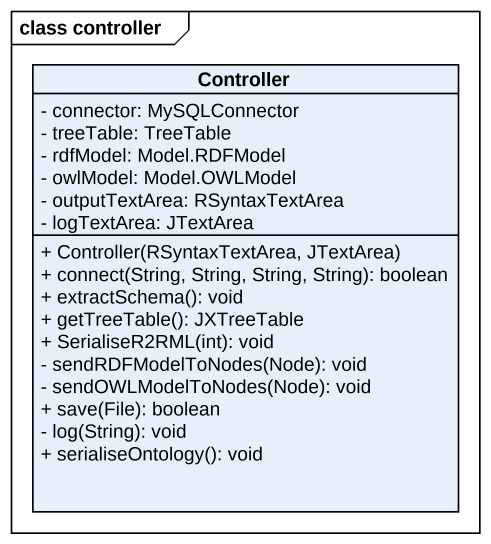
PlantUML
@startuml
mainframe class controller
hide circle
hide empty members
skinparam classAttributeIconSize 0
class Controller {
  - connector: MySQLConnector
  - treeTable: TreeTable
  - rdfModel: Model.RDFModel
  - owlModel: Model.OWLModel
  - outputTextArea: RSyntaxTextArea
  - logTextArea: JTextArea
  + Controller(RSyntaxTextArea, JTextArea)
  + connect(String, String, String, String): boolean
  + extractSchema(): void
  + getTreeTable(): JXTreeTable
  + SerialiseR2RML(int): void
  - sendRDFModelToNodes(Node): void
  - sendOWLModelToNodes(Node): void
  + save(File): boolean
  - log(String): void
  + serialiseOntology(): void
}
@enduml
